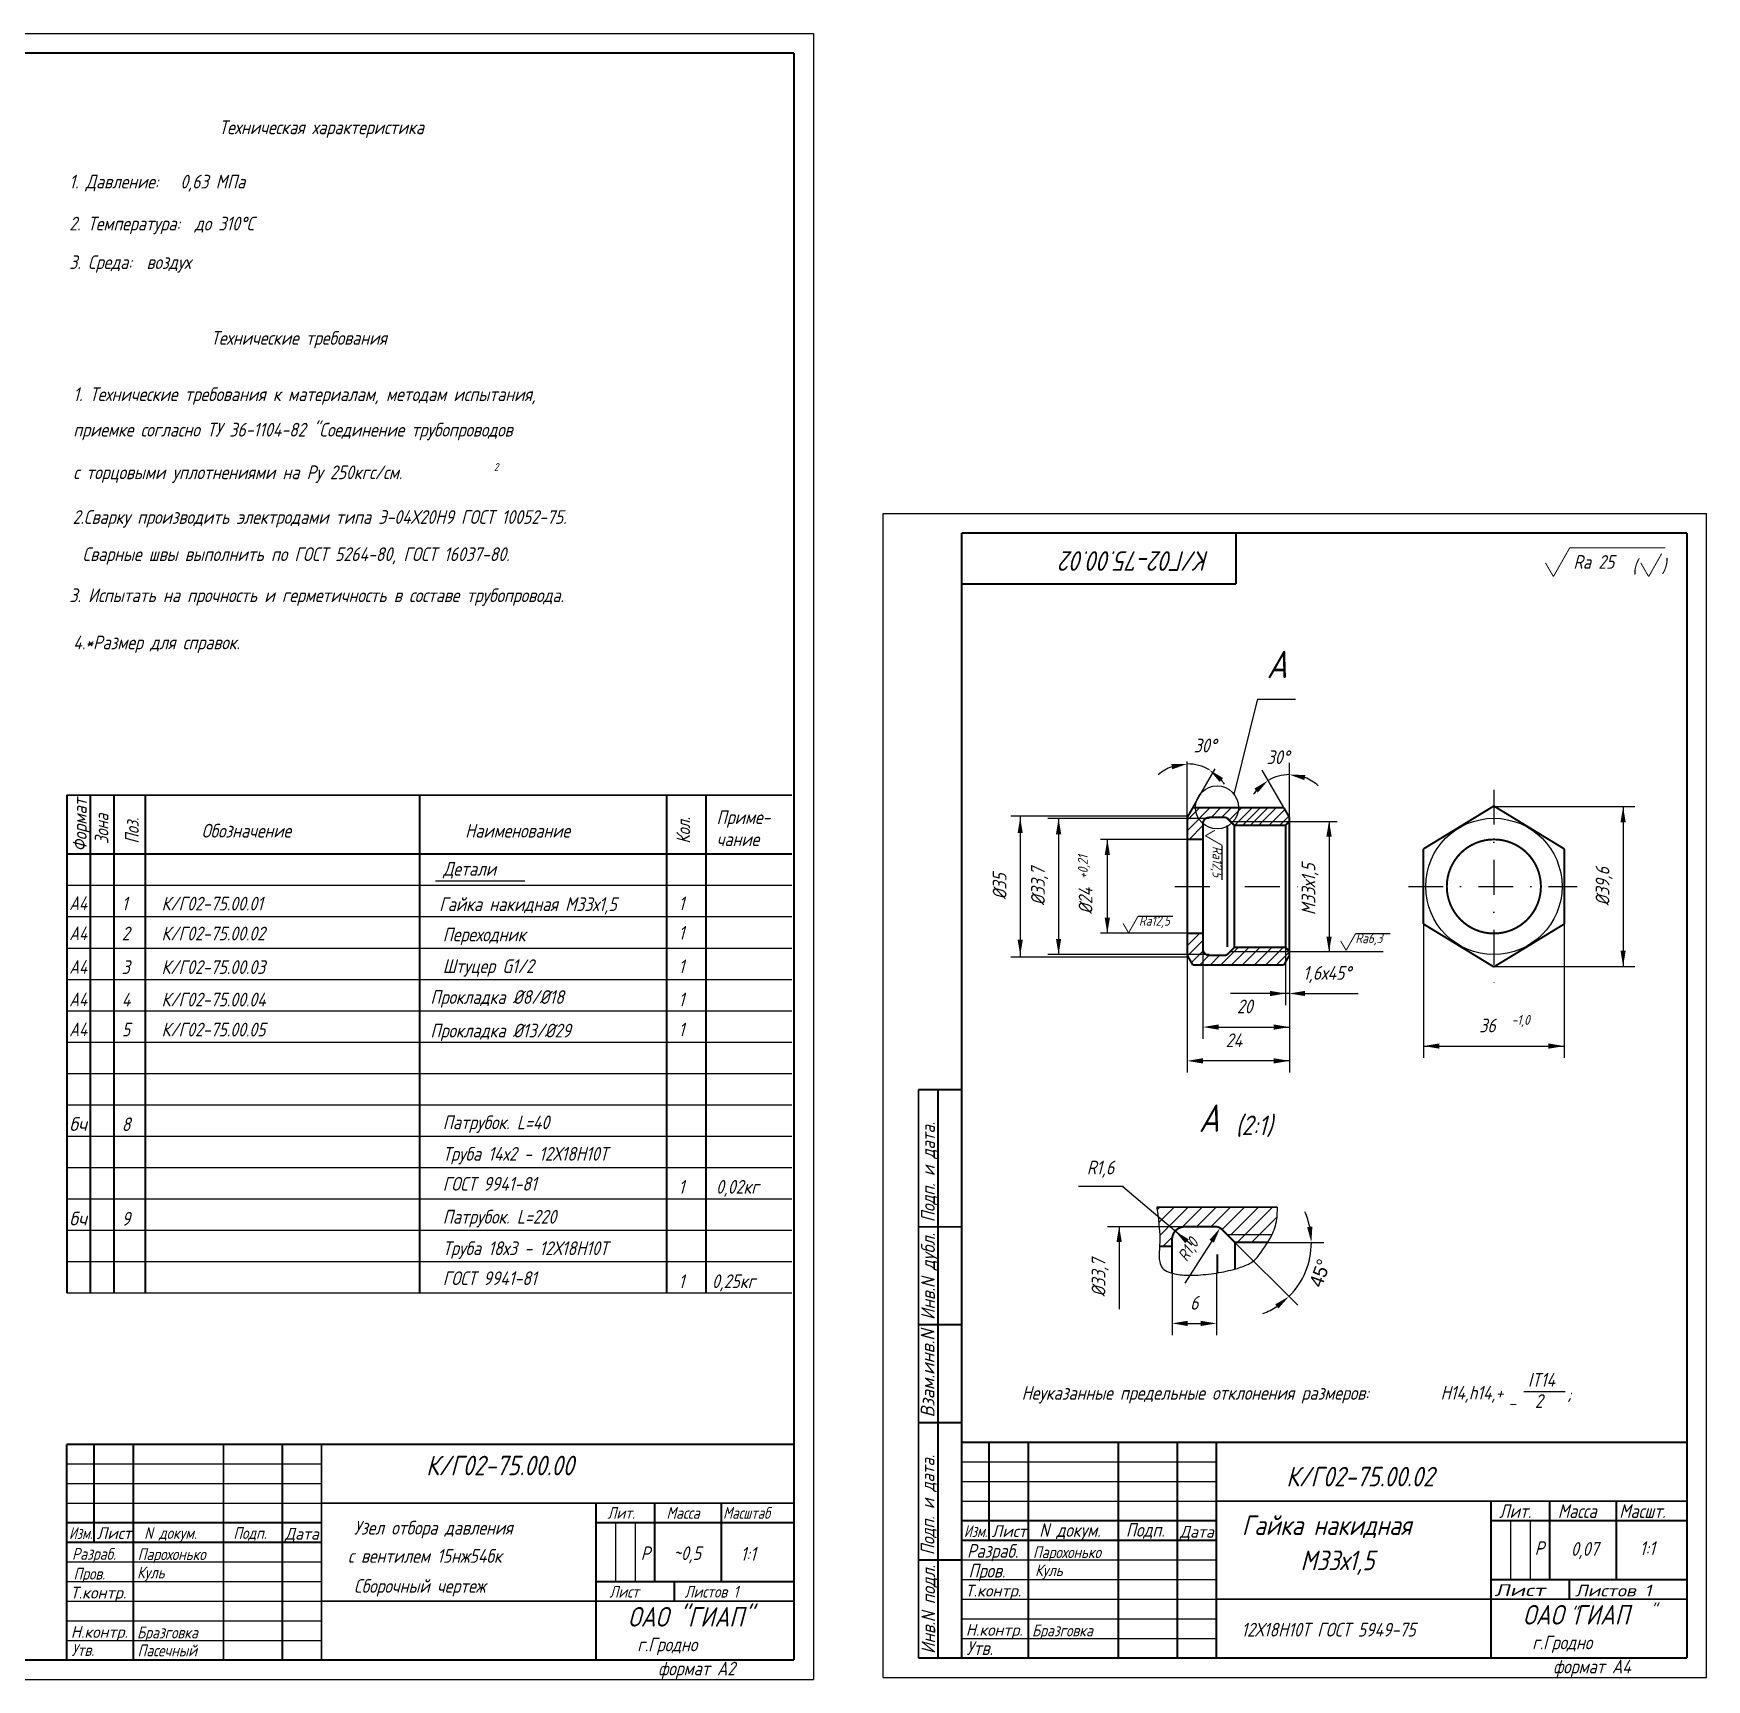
# Model space of a CAD drawing. Extents: x 10 to 1729, y 103 to 523.
# Drawn here: x 405.4 to 832.1, y 102.8 to 522.8 of the extents above; entities that cross this region are included whole.
import ezdxf
from ezdxf.enums import TextEntityAlignment as Align

# ---------------------------------------------------------------- set-up
doc = ezdxf.new("R2010")
doc.units = 0
doc.header["$LTSCALE"] = 0.7
doc.header["$MEASUREMENT"] = 0
doc.linetypes.add('DASHDOT', pattern=[25.4, 12.7, -6.35, 0, -6.35])
doc.layers.get('0').update_dxf_attribs({"linetype": 'CONTINUOUS'})
doc.layers.get('DEFPOINTS').update_dxf_attribs({"linetype": 'CONTINUOUS'})
doc.styles.add('ROMANC', font='romanc', dxfattribs={"width": 0.8, "oblique": 15, "height": 3.5})
doc.dimstyles.get("Standard").update_dxf_attribs({"dimtxt": 0.18, "dimasz": 0.18, "dimexe": 0.18, "dimexo": 0.0625, "dimgap": 0.09, "dimtad": 0, "dimtih": 1, "dimtoh": 1, "dimdec": 4, "dimzin": 0, "dimtxsty": 'STANDARD', "dimcen": 0.09, "dimazin": 3, "dimtfac": 1, "dimtdec": 4, "dimtofl": 0, "dimtmove": 0, "dimatfit": 3, "dimtolj": 1, "dimtzin": 0})

# ---------------------------------------------------------------- blocks, each defined once
blk = doc.blocks.new('*D23')
at = {"color": 0}
for p, q in [((711.79, 214.33), (727.84, 198.29)), ((720.14, 214.33), (734.48, 214.33))]:
    blk.add_line(p, q, dxfattribs=at)
for start, end in [(11.7662, 23.5325), (315, 0), (291.4675, 303.2338)]:
    blk.add_arc((711.79, 214.33), 19.51, start, end, dxfattribs=at)
for points in [[(731.56, 218.38), (730.23, 218.25), (731.3, 214.33)], [(722.07, 198.53), (722.91, 197.5), (725.59, 200.54)]]:
    blk.add_solid(points, dxfattribs=at)
at = {"layer": 'DEFPOINTS', "color": 0}
for p in [(708.38, 217.75), (711.79, 214.33), (711.79, 214.33), (720.14, 214.33), (728.69, 204.58)]:
    blk.add_point(p, dxfattribs=at)
at = {"color": 0, "insert": (733.51, 206.53), "char_height": 3.5, "attachment_point": 5, "rotation": 70.243}
blk.add_mtext('\\A1;45%%D', dxfattribs=at)

msp = doc.modelspace()

# ---------------------------------------------------------------- linework, layer by layer
for p, q in [((10.33248, 522.80271), (604.33248, 522.80271)), ((604.33248, 522.80271), (604.33248, 102.80271)), ((622.09803, 103.31642), (622.09803, 400.31642)), ((622.09803, 400.31642), (832.09803, 400.31642)), ((832.09803, 103.31642), (832.09803, 400.31642)), ((711.586, 328.65), (717.692, 353.059)), ((717.692, 352.984), (727.288, 352.984)), ((710.643, 321.766), (721.618, 321.766)), ((710.643, 321.766), (713.549, 321.766)), ((711.643, 320.766), (721.618, 320.766)), ((721.618, 321.766), (725.712, 321.766)), ((413.895, 305.45306), (598.795, 305.45306)), ((507.93001, 306.629), (530.70001, 306.629)), ((413.895, 297.45306), (598.795, 297.45306)), ((413.895, 289.45306), (598.795, 289.45306)), ((710.643, 288.59), (719.209, 288.59)), ((710.643, 288.59), (721.618, 288.59)), ((710.643, 288.59), (713.549, 288.59)), ((711.643, 289.59), (721.618, 289.59)), ((721.618, 288.59), (725.278, 288.59)), ((413.895, 281.45306), (598.795, 281.45306)), ((413.895, 273.45306), (598.795, 273.45306)), ((413.895, 265.45306), (598.795, 265.45306)), ((413.895, 257.45306), (598.795, 257.45306)), ((413.895, 249.45306), (598.795, 249.45306)), ((413.895, 241.45306), (598.795, 241.45306)), ((413.895, 233.45306), (598.795, 233.45306)), ((683.404, 228.639), (671.892, 228.639)), ((413.895, 225.45306), (598.795, 225.45306)), ((709.792, 216.335), (721.2684, 216.335)), ((709.792, 216.335), (721.2684, 216.335)), ((711.792, 214.335), (720.14296, 214.335)), ((785.51124, 176.31241), (796.00251, 176.31241)), ((553.829, 142.80271), (553.829, 127.80271)), ((558.829, 142.80271), (558.829, 127.80271)), ((782.09803, 143.31642), (782.09803, 128.31642)), ((787.09803, 143.31642), (787.09803, 128.31642)), ((10.33248, 102.80271), (604.33248, 102.80271)), ((622.09803, 103.31642), (832.09803, 103.31642))]:
    msp.add_line(p, q)
at = {"color": 0, "linetype": 'BYBLOCK'}
for p, q in [((699.643, 322.766), (699.643, 337.06914)), ((701.08638, 325.266), (706.79457, 335.15289)), ((724.26862, 325.266), (718.75278, 334.81972)), ((725.712, 322.766), (725.712, 336.68444)), ((777.853, 325.546), (813.818, 325.546)), ((810.818, 325.546), (810.818, 284.753)), ((699.643, 323.062), (654.63, 323.062)), ((657.041, 323.062), (657.041, 287.076)), ((705.243, 322.48), (664.074, 322.48)), ((666.827, 322.48), (666.827, 287.78)), ((725.712, 321.766), (737.863, 321.766)), ((735.811, 321.766), (735.811, 288.602)), ((699.643, 317.151), (677.532, 317.151)), ((679.259, 317.151), (679.259, 293.205)), ((759.93, 305.158), (759.93, 261.436)), ((795.775, 305.158), (795.775, 261.436)), ((725.712, 295.59), (725.712, 266.283)), ((699.643, 293.205), (677.532, 293.205)), ((703.643, 291.59), (703.643, 266.283)), ((699.643, 287.076), (654.63, 287.076)), ((705.243, 287.78), (664.074, 287.78)), ((699.643, 287.78), (699.643, 257.659)), ((724.712, 289.59), (724.712, 274.847)), ((725.712, 288.59), (725.712, 274.847)), ((725.975, 288.602), (749.637, 288.602)), ((725.712, 282.162), (725.712, 257.659)), ((777.853, 284.753), (813.818, 284.753)), ((725.712, 277.847), (710.643, 277.847)), ((725.712, 277.847), (724.712, 277.847)), ((729.712, 277.847), (743.263, 277.847)), ((707.643, 269.283), (725.712, 269.283)), ((725.712, 260.659), (703.643, 260.659)), ((759.93, 264.436), (795.775, 264.436)), ((689.93217, 222.85005), (683.25474, 228.53633)), ((700.78411, 213.6089), (689.93217, 222.85005)), ((698.992, 218.335), (679.275, 218.335)), ((682.275, 218.335), (682.275, 198.4954)), ((682.275, 218.335), (682.275, 206.4954)), ((699.60108, 214.61633), (698.992, 215.135)), ((705.88915, 214.6481), (703.74032, 211.27431)), ((703.74032, 211.27431), (699.0527, 203.91449)), ((695.792, 206.4954), (695.792, 190.676)), ((707.105, 206.533), (707.105, 190.676)), ((682.275, 198.4954), (682.275, 197.285)), ((699.792, 193.676), (703.105, 193.676))]:
    msp.add_line(p, q, dxfattribs=at)
at = {"linetype": 'DASHDOT'}
for p, q in [((777.853, 329.827), (777.853, 278.533)), ((696.483, 305.158), (728.181, 305.158)), ((756.037, 305.158), (799.14, 305.158))]:
    msp.add_line(p, q, dxfattribs=at)
at = {"color": 0}
for p, q in [((699.643, 322.07511), (702.83389, 325.266)), ((699.643, 319.38103), (705.52797, 325.266)), ((705.72205, 322.766), (708.22205, 325.266)), ((708.41612, 322.766), (710.91612, 325.266)), ((710.3766, 322.0324), (713.6102, 325.266)), ((711.80428, 320.766), (716.30428, 325.266)), ((713.79228, 320.766), (718.29228, 325.266)), ((715.78028, 320.766), (720.28028, 325.266)), ((717.87328, 320.766), (722.37328, 325.266)), ((720.56735, 320.766), (724.56098, 324.75963)), ((700.11405, 317.158), (703.643, 320.68695)), ((723.26143, 320.766), (725.54708, 323.05165)), ((699.643, 290.04057), (702.76043, 293.158)), ((699.73213, 287.43562), (703.643, 291.34649)), ((700.71823, 285.72765), (703.71288, 288.7223)), ((702.77466, 285.09), (705.27466, 287.59)), ((705.46874, 285.09), (707.96874, 287.59)), ((708.16282, 285.09), (712.66282, 289.59)), ((710.85689, 285.09), (715.35689, 289.59)), ((713.66389, 285.09), (718.16389, 289.59)), ((716.70389, 285.09), (721.20389, 289.59)), ((719.61997, 285.09), (724.11997, 289.59)), ((722.31405, 285.09), (725.712, 288.48795)), ((691.96368, 222.6199), (692.67879, 223.335)), ((692.3797, 219.44381), (696.27089, 223.335)), ((695.03373, 218.50573), (699.86299, 223.335)), ((698.4551, 218.335), (703.4551, 223.335)), ((702.0472, 218.335), (707.0472, 223.335)), ((705.6393, 218.335), (710.6393, 223.335)), ((708.5117, 217.6153), (714.2314, 223.335)), ((710.82351, 216.335), (717.82351, 223.335)), ((712.41561, 214.335), (721.41561, 223.335)), ((692.61665, 216.08866), (694.86299, 218.335)), ((716.00771, 214.335), (722.54268, 220.86997)), ((693.4551, 213.335), (695.84727, 215.72717))]:
    msp.add_line(p, q, dxfattribs=at)
at = {"linetype": 'CONTINUOUS'}
for p, q in [((413.895, 217.45306), (598.795, 217.45306)), ((413.895, 209.45306), (598.795, 209.45306)), ((642.09803, 158.31642), (707.09803, 158.31642)), ((413.829, 157.80271), (478.829, 157.80271)), ((413.829, 152.80271), (478.829, 152.80271)), ((642.09803, 153.31642), (707.09803, 153.31642)), ((413.829, 147.80271), (478.829, 147.80271)), ((642.09803, 148.31642), (707.09803, 148.31642)), ((413.829, 132.80271), (478.829, 132.80271)), ((642.09803, 133.31642), (707.09803, 133.31642)), ((642.09803, 128.31642), (707.09803, 128.31642)), ((413.829, 127.80271), (478.829, 127.80271)), ((413.829, 122.80271), (478.829, 122.80271)), ((642.09803, 123.31642), (707.09803, 123.31642)), ((413.829, 117.80271), (478.829, 117.80271)), ((642.09803, 118.31642), (707.09803, 118.31642)), ((413.829, 112.80271), (478.829, 112.80271)), ((642.09803, 113.31642), (707.09803, 113.31642))]:
    msp.add_line(p, q, dxfattribs=at)
for points, const_width in [([(30.33248, 517.80271), (599.33248, 517.80271)], 0.5), ([(599.33248, 517.80271), (599.33248, 107.80271)], 0.5), ([(642.09803, 108.31642), (642.09803, 395.31642)], 0.5), ([(642.09803, 395.31642), (827.09803, 395.31642)], 0.5), ([(712.07898, 382.31642), (712.07898, 395.31642)], 0.5), ([(827.09803, 108.31642), (827.09803, 395.31642)], 0.5), ([(793.04273, 384.22843), (797.20828, 391.568)], 0.25), ([(797.20828, 391.568), (821.569, 391.568)], 0.3), ([(817.33973, 384.22843), (820.67895, 390.11203)], 0.25), ([(791.0091, 387.72843), (793.04273, 384.22843)], 0.25), ([(815.3061, 387.72843), (817.33973, 384.22843)], 0.25), ([(642.07898, 382.31642), (712.07898, 382.31642)], 0.5), ([(413.845, 328.45306), (598.795, 328.45306)], 0.5), ([(413.845, 328.45306), (598.795, 328.45306)], 0.5), ([(413.895, 201.45306), (413.895, 328.45306)], 0.5), ([(419.895, 201.45306), (419.895, 328.45306)], 0.5), ([(425.895, 201.45306), (425.895, 328.45306)], 0.5), ([(433.895, 201.45306), (433.895, 328.45306)], 0.5), ([(503.895, 201.45306), (503.895, 328.45306)], 0.5), ([(566.895, 201.45306), (566.895, 328.45306)], 0.5), ([(576.895, 201.45306), (576.895, 328.45306)], 0.5), ([(699.643, 322.766), (701.08638, 325.266)], 0.5), ([(701.08638, 325.266), (721.618, 325.266)], 0.5), ([(721.618, 325.266), (724.26862, 325.266)], 0.5), ([(725.712, 322.766), (724.26862, 325.266)], 0.5), ([(759.853, 314.71198), (777.853, 325.68499)], 0.5), ([(777.853, 325.68499), (795.853, 314.71198)], 0.5), ([(699.643, 322.766), (699.643, 305.158)], 0.5), ([(703.643, 321.166), (703.643, 305.158)], 0.5), ([(705.243, 322.766), (709.22879, 322.766)], 0.5), ([(709.88, 320.746), (709.88, 289.701)], 0.5), ([(709.93589, 322.47311), (711.643, 320.766)], 0.5), ([(711.643, 320.766), (724.712, 320.766)], 0.5), ([(711.643, 320.766), (711.643, 305.158)], 0.5), ([(721.618, 320.766), (724.712, 320.766)], 0.5), ([(725.712, 321.766), (724.712, 320.766)], 0.5), ([(724.712, 320.766), (724.712, 305.158)], 0.5), ([(725.712, 322.766), (725.712, 305.158)], 0.5), ([(699.643, 317.151), (703.643, 317.151)], 0.5), ([(706.68, 319.48664), (704.26643, 318.08427)], 0.25), ([(704.26643, 318.08427), (708.515, 315.67301)], 0.25), ([(708.515, 315.67301), (708.515, 306.80042)], 0.3), ([(413.895, 313.45306), (598.795, 313.45306)], 0.5), ([(703.643, 313.658), (703.643, 296.658)], 0.5), ([(759.853, 314.71198), (759.853, 295.60402)], 0.5), ([(795.853, 314.71198), (795.853, 295.60402)], 0.5), ([(699.643, 305.158), (699.643, 287.59)], 0.5), ([(703.643, 305.158), (703.643, 289.19)], 0.5), ([(711.643, 305.158), (711.643, 289.388)], 0.5), ([(724.712, 305.158), (724.712, 289.59)], 0.5), ([(725.712, 305.158), (725.712, 287.59)], 0.5), ([(683.28436, 295.718), (684.68673, 293.30443)], 0.25), ([(684.68673, 293.30443), (687.09799, 297.553)], 0.25), ([(687.09799, 297.553), (695.97058, 297.553)], 0.3), ([(759.853, 295.60402), (777.853, 284.63101)], 0.5), ([(795.853, 295.60402), (777.853, 284.63101)], 0.5), ([(699.643, 293.205), (703.643, 293.205)], 0.5), ([(738.76936, 291.271), (740.17173, 288.85743)], 0.25), ([(740.17173, 288.85743), (742.58299, 293.106)], 0.25), ([(742.58299, 293.106), (751.45558, 293.106)], 0.3), ([(699.643, 287.59), (701.08638, 285.09)], 0.5), ([(705.243, 287.59), (709.22879, 287.59)], 0.5), ([(709.93589, 287.88289), (711.643, 289.59)], 0.5), ([(711.643, 289.59), (724.712, 289.59)], 0.5), ([(721.618, 289.59), (724.712, 289.59)], 0.5), ([(725.712, 287.59), (724.26862, 285.09)], 0.5), ([(725.712, 288.59), (724.712, 289.59)], 0.5), ([(701.08638, 285.09), (721.618, 285.09)], 0.5), ([(721.618, 285.09), (724.26862, 285.09)], 0.5), ([(631.09803, 108.31642), (631.09803, 253.31642)], 0.5), ([(631.09803, 253.31642), (642.09803, 253.31642)], 0.5), ([(636.09803, 108.31642), (636.09803, 253.31642)], 0.5), ([(691.85143, 223.335), (722.64515, 223.335)], 0.5), ([(631.09803, 218.31642), (642.09803, 218.31642)], 0.5), ([(698.992, 218.335), (706.96357, 218.335)], 0.5), ([(708.37779, 217.74921), (711.792, 214.335)], 0.5), ([(692.59001, 213.335), (695.792, 213.335)], 0.5), ([(695.792, 215.135), (695.792, 206.4954)], 0.5), ([(695.792, 213.335), (695.792, 206.4954)], 0.5), ([(711.792, 214.335), (720.14296, 214.335)], 0.5), ([(711.792, 214.335), (711.792, 207.53519)], 0.5), ([(707.33, 211.27), (707.33, 206.56892)], 0.5), ([(631.09803, 193.31642), (642.09803, 193.31642)], 0.5), ([(631.09803, 168.31642), (642.09803, 168.31642)], 0.5), ([(413.829, 162.80271), (413.829, 107.80271)], 0.5), ([(420.829, 162.80271), (420.829, 137.80271)], 0.5), ([(430.829, 162.80271), (430.829, 107.80271)], 0.5), ([(453.829, 162.80271), (453.829, 107.80271)], 0.5), ([(468.829, 162.80271), (468.829, 107.80271)], 0.5), ([(478.829, 162.80271), (478.829, 107.80271)], 0.5), ([(642.09803, 163.31642), (642.09803, 108.31642)], 0.5), ([(649.09803, 163.31642), (649.09803, 138.31642)], 0.5), ([(659.09803, 163.31642), (659.09803, 108.31642)], 0.5), ([(682.09803, 163.31642), (682.09803, 108.31642)], 0.5), ([(697.09803, 163.31642), (697.09803, 108.31642)], 0.5), ([(707.09803, 163.31642), (707.09803, 108.31642)], 0.5), ([(548.829, 147.80271), (548.829, 107.80271)], 0.5), ([(563.829, 147.80271), (563.829, 127.80271)], 0.5), ([(580.829, 147.80271), (580.829, 127.80271)], 0.5), ([(777.09803, 148.31642), (777.09803, 108.31642)], 0.5), ([(792.09803, 148.31642), (792.09803, 128.31642)], 0.5), ([(809.09803, 148.31642), (809.09803, 128.31642)], 0.5), ([(631.09803, 133.31642), (642.09803, 133.31642)], 0.5), ([(568.829, 127.80271), (568.829, 122.80271)], 0.5), ([(797.09803, 128.31642), (797.09803, 123.31642)], 0.5), ([(478.829, 122.80271), (599.33248, 122.80271)], 0.5), ([(707.09803, 123.31642), (827.09803, 123.31642)], 0.5), ([(19.239, 107.80271), (599.33248, 107.80271)], 0.5), ([(413.829, 107.80271), (599.33248, 107.80271)], 0.5), ([(631.09803, 108.31642), (827.09803, 108.31642)], 0.5), ([(642.09803, 108.31642), (827.09803, 108.31642)], 0.5)]:
    msp.add_lwpolyline(points, dxfattribs=dict(const_width=const_width))
at = {"const_width": 0.5}
for points in [[(705.243, 322.766, 0.414213562), (703.643, 321.166, 0.414213562)], [(709.93589, 322.47311, 0.198912367), (709.22879, 322.766, 0.198912367)], [(765.853, 305.158, -1), (789.853, 305.158, -1)], [(765.853, 305.158, 1), (789.853, 305.158, 1)], [(703.643, 289.19, 0.414213562), (705.243, 287.59, 0.414213562)], [(709.22879, 287.59, 0.198912367), (709.93589, 287.88289, 0.198912367)], [(698.992, 218.335, 0.414213562), (695.792, 215.135, 0.414213562)], [(708.37779, 217.74921, 0.198912367), (706.96357, 218.335, 0.198912367)]]:
    msp.add_lwpolyline(points, format="xyb", dxfattribs=at)
msp.add_lwpolyline([(691.85143, 223.335, -0.002334576), (691.97679, 222.53377, -0.012135459), (692.433, 218.94, -0.047303946), (692.48642, 211.78034, 0.105400409), (692.884, 208.563, 0.196080498), (694.10961, 207.16623, 0.090841839), (697.85, 206.082, 0.037428593), (701.72072, 205.98083, 0.02675764), (707.105, 206.533, 0.028785518), (712.01089, 207.59534, 0.042113785), (715.231, 208.789, 0.112732783), (717.45294, 210.5266, 0.047810611), (721.099, 216.007, 0.088406399), (722.45814, 220.176, 0.039852824), (722.64515, 223.335)], format="xyb")
at = {"linetype": 'CONTINUOUS'}
msp.add_lwpolyline([(413.895, 201.45306), (598.795, 201.45306)], dxfattribs=at)
at = {"linetype": 'CONTINUOUS', "const_width": 0.5}
for points in [[(413.829, 162.80271), (599.33248, 162.80271)], [(642.09803, 163.31642), (827.09803, 163.31642)], [(478.829, 147.80271), (599.33248, 147.80271)], [(707.09803, 148.31642), (827.09803, 148.31642)], [(413.829, 142.80271), (478.829, 142.80271)], [(548.829, 142.80271), (599.33248, 142.80271)], [(642.09803, 143.31642), (707.09803, 143.31642)], [(777.09803, 143.31642), (827.09803, 143.31642)], [(413.829, 137.80271), (478.829, 137.80271)], [(642.09803, 138.31642), (707.09803, 138.31642)], [(548.829, 127.80271), (599.33248, 127.80271)], [(777.09803, 128.31642), (827.09803, 128.31642)]]:
    msp.add_lwpolyline(points, dxfattribs=at)
for centre, radius in [((707.259, 325.332), 5.49552), ((777.853, 305.158), 17.39389)]:
    msp.add_circle(centre, radius)
at = {"color": 0, "linetype": 'BYBLOCK'}
for centre, radius, start, end in [((699.643, 325.118), 11.30314, 110.38337, 130.7667399), ((699.643, 325.118), 11.30314, 60, 90), ((725.712, 322.766), 10.91844, 90, 120), ((725.712, 322.766), 10.91844, 47.7806751, 68.8903375), ((699.643, 325.118), 11.30314, 32.9343471, 39.61663), ((725.728, 322.766), 10.91844, 141.1096625, 147.2260966)]:
    msp.add_arc(centre, radius, start, end, dxfattribs=at)
for points in [[(695.58815, 336.36952), (695.82408, 335.05723), (699.643, 336.42114)], [(707.9199, 331.81616), (708.78036, 332.83468), (705.29457, 334.90681)], [(729.5222, 332.29634), (729.76644, 333.60712), (725.712, 333.68444)], [(716.78019, 330.12746), (717.6471, 329.11442), (720.25278, 332.22164)], [(810.15133, 321.546), (811.48467, 321.546), (810.818, 325.546)], [(656.37433, 318.766), (657.70767, 318.766), (657.041, 322.766)], [(666.16033, 318.48), (667.49367, 318.48), (666.827, 322.48)], [(735.14433, 317.891), (736.47767, 317.891), (735.811, 321.891)], [(678.59233, 313.181), (679.92567, 313.181), (679.259, 317.181)], [(678.59233, 297.162), (679.92567, 297.162), (679.259, 293.162)], [(656.37433, 291.59), (657.70767, 291.59), (657.041, 287.59)], [(666.16033, 291.78), (667.49367, 291.78), (666.827, 287.78)], [(735.14433, 292.364), (736.47767, 292.364), (735.811, 288.364)], [(810.15133, 288.753), (811.48467, 288.753), (810.818, 284.753)], [(720.712, 278.51367), (720.712, 277.18033), (724.712, 277.847)], [(729.712, 278.51367), (729.712, 277.18033), (725.712, 277.847)], [(707.643, 269.94967), (707.643, 268.61633), (703.643, 269.283)], [(721.712, 269.94967), (721.712, 268.61633), (725.712, 269.283)], [(763.93, 265.10267), (763.93, 263.76933), (759.93, 264.436)], [(791.775, 265.10267), (791.775, 263.76933), (795.775, 264.436)], [(703.643, 261.32567), (703.643, 259.99233), (699.643, 260.659)], [(721.712, 261.32567), (721.712, 259.99233), (725.712, 260.659)], [(681.60833, 214.4514), (682.94167, 214.4514), (682.275, 218.4514)], [(706.45145, 214.28996), (705.32685, 215.00624), (708.03799, 218.0219)], [(699.16885, 214.10876), (700.03331, 215.12389), (696.55568, 217.20969)], [(699.792, 194.34267), (699.792, 193.00933), (695.792, 193.676)], [(703.105, 194.34267), (703.105, 193.00933), (707.105, 193.676)]]:
    msp.add_solid(points, dxfattribs=at)
at = {"layer": 'DEFPOINTS', "color": 0, "linetype": 'BYBLOCK'}
for p in [(701.664, 333.887), (704.48, 334.831), (724.163, 333.574), (701.08638, 325.266), (701.08638, 325.266), (724.26862, 325.266), (699.643, 322.766), (699.643, 322.766), (699.643, 322.766), (699.643, 322.766), (699.643, 322.766), (705.243, 322.766), (725.712, 322.766), (725.712, 322.766), (725.712, 321.766), (699.643, 318.766), (679.259, 298.158), (699.643, 298.59), (699.643, 298.59), (725.712, 298.59), (734.863, 296.158), (699.643, 291.59), (810.818, 291.658), (699.643, 287.59), (703.643, 286.162), (705.243, 287.59), (724.712, 289.59), (725.712, 289.59), (725.712, 288.59), (699.643, 282.162), (725.712, 282.162), (725.712, 282.162), (724.712, 277.847), (725.712, 269.283), (699.643, 260.659), (698.992, 218.335), (708.03799, 218.0219), (696.55568, 217.20969), (698.992, 215.135), (706.96357, 216.335), (682.275, 206.4954), (695.792, 206.4954), (695.792, 206.4954), (707.105, 206.533), (701.382, 196.335), (701.382, 196.335), (707.105, 193.676)]:
    msp.add_point(p, dxfattribs=at)

# ---------------------------------------------------------------- texts
at = {"style": 'ROMANC', "oblique": 15}
for s, height, width, p in [('Техническая характеристика', 3.5, 0.8, (452.697, 497.104)), ('1. Давление:   0,63 МПа', 3.5, 0.8, (414.49228, 483.24332)), ('2. Температура:  до 310%%DС', 3.5, 0.8, (414.49228, 472.54032)), ('3. Среда:  воздух', 3.5, 0.8, (414.49228, 462.69732)), ('Технические требования', 3.5, 0.8, (450.604, 443.361)), ('1. Технические требования к материалам, методам испытания, ', 3.5, 0.8, (415.51328, 428.99932)), ('приемке согласно ТУ 36-1104-82 "Соединение трубопроводов', 3.5, 0.8, (415.51328, 419.95032)), ('с торцовыми уплотнениями на Ру 250кгс/см.', 3.5, 0.8, (415.51328, 409.07232)), ('2   ', 2, 0.8, (522.80199, 411.16904)), ('2.Сварку производить электродами типа Э-04Х20Н9 ГОСТ 10052-75.', 3.5, 0.8, (415.352, 397.668)), ('  Сварные швы выполнить по ГОСТ 5264-80, ГОСТ 16037-80.', 3.5, 0.8, (414.151, 388.185)), ('(', 3.5, 0.8, (813.15459, 385.05621)), (')', 3.5, 0.8, (820.64895, 385.19008)), ('3. Испытать на прочность и герметичность в составе трубопровода.', 3.5, 0.8, (414.53628, 377.70132)), ('4.*Размер для справок.', 3.5, 0.8, (415.51328, 365.67132)), ('Приме-  ', 3.5, 0.8, (579.585, 321.08306)), ('Обозначение  ', 3.5, 0.8, (448.245, 317.63306)), ('Наименование  ', 3.5, 0.8, (515.465, 317.63306)), ('чание  ', 3.5, 0.8, (579.585, 315.45306)), ('Детали', 3.5, 0.8, (509.85701, 307.901)), ('1   ', 3.5, 0.8, (427.875, 299.02604)), ('К/Г02-75.00.01', 3.5, 0.8, (438.025, 299.02604)), ('Гайка накидная М33х1,5', 3.5, 0.8, (508.84701, 298.885)), ('1', 3.5, 0.8, (569.905, 299.10723)), ('2   ', 3.5, 0.8, (427.875, 291.40104)), ('К/Г02-75.00.02', 3.5, 0.8, (438.025, 291.40104)), ('Переходник', 3.5, 0.8, (509.75801, 291.155)), ('1', 3.5, 0.8, (569.905, 291.58223)), ('3   ', 3.5, 0.8, (427.875, 282.82204)), ('К/Г02-75.00.03', 3.5, 0.8, (438.025, 282.82204)), ('Штуцер G1/2', 3.5, 0.8, (509.75801, 283.076)), ('1', 3.5, 0.8, (569.905, 283.02623)), ('4   ', 3.5, 0.8, (427.875, 274.54704)), ('К/Г02-75.00.04', 3.5, 0.8, (438.025, 274.54704)), ('Прокладка %%C8/%%C18', 3.5, 0.8, (506.60601, 275.194)), ('1', 3.5, 0.8, (569.905, 274.57523)), ('5   ', 3.5, 0.8, (427.875, 266.89204)), ('К/Г02-75.00.05', 3.5, 0.8, (438.025, 266.89204)), ('Прокладка %%C13/%%C29', 3.5, 0.8, (506.60601, 266.636)), ('1', 3.5, 0.8, (569.905, 266.92023)), ('8   ', 3.5, 0.8, (427.875, 242.72404)), ('Патрубок. L=40', 3.5, 0.8, (509.75801, 243.219)), ('Труба 14х2 - 12Х18Н10Т', 3.5, 0.8, (509.75801, 235.189)), ('ГОСТ 9941-81', 3.5, 0.8, (509.75801, 227.541)), ('1', 3.5, 0.8, (569.905, 226.77023)), ('0,02кг', 3.5, 0.8, (579.451, 226.77023)), ('9   ', 3.5, 0.8, (427.875, 218.63404)), ('Патрубок. L=220', 3.5, 0.8, (509.75801, 219.129)), ('Труба 18х3 - 12Х18Н10Т', 3.5, 0.8, (509.75801, 211.099)), ('ГОСТ 9941-81', 3.5, 0.8, (509.75801, 203.451)), ('1', 3.5, 0.8, (569.905, 202.68023)), ('0,25кг', 3.5, 0.8, (578.415, 202.68023)), ('IT14', 3.5, 0.8, (786.56037, 177.53557)), ('Неуказанные предельные отклонения размеров:', 3.5, 0.8, (657.40408, 174.18302)), ('H14,h14,+', 3.5, 0.8, (764.28637, 174.23244)), ('2', 3.5, 0.8, (788.30891, 172.11874)), (';', 3.5, 0.8, (796.52707, 173.8661)), ('-', 3.5, 0.8, (781.45431, 171.59299)), ('К/Г02-75.00.02', 5, 0.8, (724.90769, 152.07717)), ('Лит.', 3, 0.8, (551.75775, 143.82742)), ('Масса', 3, 0.8, (566.79775, 143.82742)), ('Масштаб', 3, 0.75, (581.25775, 143.82742)), ('Лит.', 3.5, 0.8, (779.19755, 144.03488)), ('Масса', 3.5, 0.8, (794.16886, 144.03488)), ('Масшт.', 3.5, 0.8, (809.82069, 144.03488)), ('N докум.', 3, 0.8, (433.60996, 138.68041)), ('Подп.', 3, 0.8, (456.34619, 138.68041)), (' Узел отбора давления', 3.5, 0.8, (485.2483, 139.7907)), ('N докум.', 3.5, 0.8, (661.87899, 139.19412)), ('Подп.', 3.5, 0.8, (683.98982, 139.25558)), ('Гайка накидная', 5, 0.8, (713.59271, 139.68843)), ('Р', 3.5, 0.8, (560.2387, 133.2578)), ('~0,5', 3.5, 0.8, (568.52587, 133.28678)), ('1:1', 3.5, 0.8, (585.7184, 133.13335)), ('Разраб.', 3.5, 0.8, (643.46758, 133.88435)), ('Парохонько', 3, 0.8, (660.29976, 133.7924)), ('Р', 3.5, 0.8, (788.26215, 134.57581)), ('0,07', 3.5, 0.8, (797.50845, 134.37581)), ('1:1', 3.5, 0.8, (815.05099, 134.57581)), ('Разраб.', 3, 0.8, (415.19855, 133.37064)), ('Парохонько', 3, 0.8, (431.93772, 133.27869)), ('  с вентилем 15нж54бк', 3.5, 0.8, (481.8623, 132.5837)), ('Пров.', 3.5, 0.8, (643.83828, 128.82154)), ('М33х1,5', 5, 0.8, (728.53671, 130.70243)), ('Пров.', 3, 0.8, (415.56925, 128.30782)), ('Куль', 3, 0.8, (431.78444, 128.60828)), (' Сборочный чертеж', 3.5, 0.8, (485.2453, 124.9317)), ('Куль', 3, 0.8, (660.84638, 129.17809)), ('Лист', 3, 0.8, (552.25622, 123.71196)), ('Листов 1', 3, 0.8, (571.42775, 123.71196)), ('ОАО "ГИАП"', 5, 0.8, (556.99391, 116.31357)), ('ОАО ГИАП', 5, 0.8, (785.26294, 116.82729)), ('"', 3.5, 0.8, (797.2885, 117.46944)), ('"', 3.5, 0.8, (817.58789, 118.34382)), ('Бразговка', 3, 0.8, (431.78444, 113.30828)), ('Бразговка', 3, 0.8, (660.05347, 113.82199)), ('12Х18Н10Т ГОСТ 5949-75', 3.5, 0.8, (713.4395, 113.77442)), ('Утв.', 3, 0.8, (415.07498, 108.83052)), ('Пасечный', 3, 0.8, (431.91172, 108.72907)), ('г.Гродно', 3.5, 0.8, (559.36319, 109.99975)), ('Утв.', 3.5, 0.8, (643.34401, 109.06423)), ('г.Гродно', 3.5, 0.8, (787.63222, 110.51346)), ('формат А2', 3.5, 0.8, (564.69664, 103.86017)), ('формат А4', 3.5, 0.8, (792.96567, 104.37388))]:
    msp.add_text(s, height=height, dxfattribs=dict(at, width=width)).set_placement(p)
for s, height, rotation, width, p in [('К/Г02-75.00.02', 5, 180, 0.8, (705.30799, 390.69123)), ('Зона', 3.5, 90, 0.75, (424.485, 315.96306)), ('Поз.', 3.5, 90, 0.75, (432.215, 316.08306)), ('Кол.', 3.5, 90, 0.75, (572.855, 316.08306)), ('Подп. и дата.', 3.5, 90, 0.8, (635.27636, 219.5034)), ('Подп. и дата.', 3.5, 90, 0.8, (635.17826, 134.54322))]:
    msp.add_text(s, height=height, rotation=rotation, dxfattribs=dict(at, width=width)).set_placement(p)
at = {"color": 0, "linetype": 'BYBLOCK', "style": 'ROMANC', "oblique": 15, "width": 0.8}
for s, height, p in [('Ra 25', 3.5, (803.35859, 386.205)), ('А', 7, (722.512, 358.293)), ('30%%D', 3.5, (704.167, 339.366)), ('30%%d', 3.5, (722.771, 336.389)), ('Ra12,5', 2.5, (691.26859, 295.135)), ('Ra6,3', 2.5, (745.97259, 290.688)), ('1,6х45%%D', 3.5, (735.30097, 281.347)), ('20', 3.5, (714.305, 272.783)), ('36', 3.5, (776.221, 267.936)), ('-1,0', 2.5, (784.69231, 269.854)), ('24', 3.5, (711.544, 264.159)), ('А', 7, (705.211, 242.547)), ('(2:1)', 5, (716.671, 241.705)), ('R1,6', 3.5, (677.5215, 231.687)), ('6', 3.5, (701.4485, 197.176)), ('К/Г02-75.00.00', 5, (524.33851, 154.90979))]:
    msp.add_text(s, height=height, dxfattribs=at).set_placement(p, align=Align.CENTER)
at = {"style": 'ROMANC', "oblique": 15}
for s, width, p, p2 in [('Формат', 0.613172, (418.93541, 314.03173), (418.93541, 327.62371)), ('Инв.N дубл.', 0.696626, (635.27636, 194.55548), (635.27636, 216.73141)), ('Взам.инв.N', 0.776513, (635.17826, 169.66094), (635.17826, 192.0504)), ('Инв.N подл.', 0.704992, (635.35339, 109.33216), (635.35339, 132.00941))]:
    msp.add_text(s, height=3.5, rotation=90, dxfattribs=dict(at, width=width)).set_placement(p, p2, align=Align.FIT)
at = {"color": 0, "linetype": 'BYBLOCK', "style": 'ROMANC', "oblique": 15, "width": 0.8}
for s, height, rotation, p in [('+0,21', 2.5, 90, (674.276, 310.10131)), ('Ra12,5', 2.5, 270, (706.097, 311.50241)), ('М33х1,5', 3.5, 90, (732.311, 304.43876)), ('%%C35', 3.5, 90, (653.541, 305.158)), ('%%C33,7', 3.5, 90, (663.327, 305.158)), ('%%C39,6', 3.5, 90, (807.318, 305.158)), ('%%C24', 3.5, 90, (675.464, 301.46425)), ('R1,0', 3, 57.5061296, (701.12658, 211.68746)), ('%%C33,7', 3.5, 90, (678.775, 205.32098))]:
    msp.add_text(s, height=height, rotation=rotation, dxfattribs=at).set_placement(p, align=Align.CENTER)
at = {"style": 'ROMANC', "oblique": 15}
for s, height, width, p, p2 in [('А4', 3.5, 0.695385, (414.495, 299.14604), (419.015, 299.14604)), ('А4', 3.5, 0.695385, (414.495, 291.45304), (419.015, 291.45304)), ('А4', 3.5, 0.695385, (414.495, 282.87404), (419.015, 282.87404)), ('А4', 3.5, 0.695385, (414.495, 274.59904), (419.015, 274.59904)), ('А4', 3.5, 0.695385, (414.495, 266.94404), (419.015, 266.94404)), ('бч', 3.5, 0.713684, (414.495, 242.77604), (419.015, 242.77604)), ('бч', 3.5, 0.713684, (414.495, 218.68604), (419.015, 218.68604)), ('Изм.', 3, 0.642754, (414.42727, 138.65091), (420.3957, 138.65091)), ('Лист', 3, 0.693042, (421.49398, 138.65637), (430.40452, 138.65637)), ('Дата', 3, 0.651393, (469.48604, 138.5018), (478.14026, 138.5018)), ('Изм.', 3, 0.642754, (642.6963, 139.16462), (648.66473, 139.16462)), ('Лист', 3, 0.693042, (649.76301, 139.17008), (658.67355, 139.17008)), ('Дата', 3, 0.651393, (697.75507, 139.01551), (706.40929, 139.01551)), ('Т.контр.', 3, 0.698235, (414.74944, 123.46542), (429.01338, 123.46542)), ('Т.контр.', 3, 0.698235, (643.01847, 123.97913), (657.28241, 123.97913)), ('Лист', 3, 1.011317, (777.97503, 124.11728), (790.97768, 124.11728)), ('Листов 1', 3, 0.875179, (798.5448, 124.01078), (818.04878, 124.01078)), ('Н.контр.', 3, 0.686802, (414.87795, 113.44887), (429.39889, 113.44887)), ('Н.контр.', 3, 0.686802, (643.14698, 113.96258), (657.66793, 113.96258))]:
    msp.add_text(s, height=height, dxfattribs=dict(at, width=width)).set_placement(p, p2, align=Align.FIT)

# ---------------------------------------------------------------- dimensions: what is measured, and where the dimension line sits
dim = msp.add_angular_dim_2l(base=(728.69013, 204.57886), line1=((708.37779, 217.74921), (711.792, 214.335)), line2=((711.792, 214.335), (720.14296, 214.335)), text='45%%D', dimstyle='STANDARD', override={"dimtxt": 3.5, "dimasz": 4, "dimexe": 3.18, "dimexo": 0, "dimgap": 0.1, "dimtad": 1, "dimtih": 0, "dimtoh": 0, "dimdec": 3, "dimcen": 0, "dimtfac": 0.857143, "dimtdec": 3, "dimtofl": 1, "dimtmove": 2})
dim.commit()
dim.dimension.update_dxf_attribs({"geometry": '*D23', "text_midpoint": (733.514, 206.533), "dimtype": 162})

doc.saveas('drawing.dxf')
